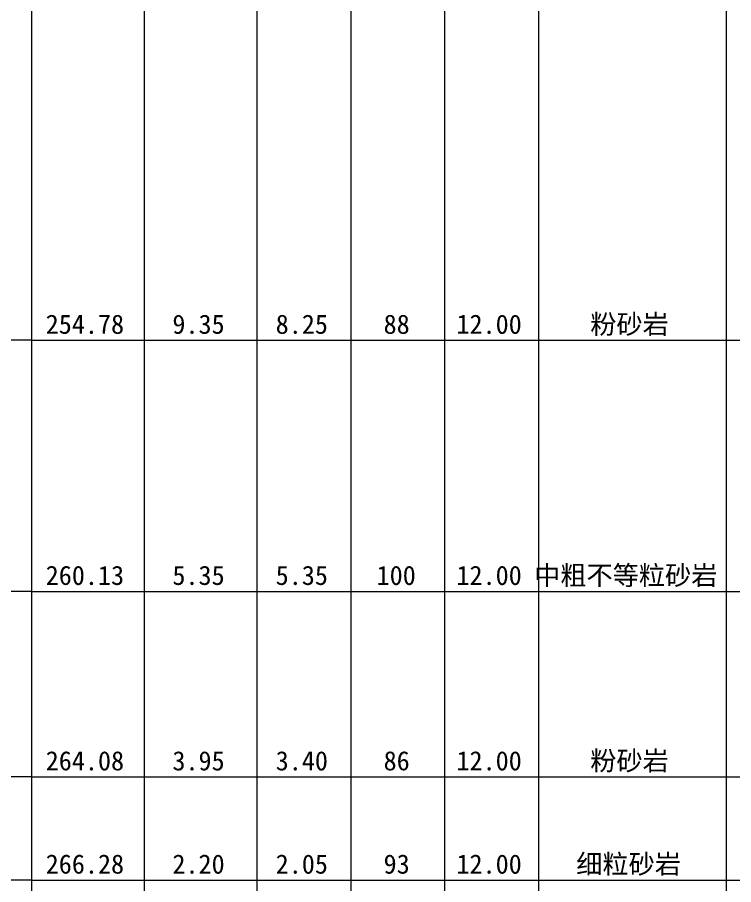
# Model space of a CAD drawing. Header units: inches. Extents: x -27 to 109, y -598 to 26.
# Drawn here: x 20.78 to 36.04, y -265.48 to -247.01 of the extents above; entities that cross this region are included whole.
import ezdxf

# ---------------------------------------------------------------- set-up
doc = ezdxf.new("R2010")
doc.units = ezdxf.units.IN
doc.header["$MEASUREMENT"] = 0
doc.layers.get('0').update_dxf_attribs({"lineweight": 0})
doc.styles.add('宋体', font='')
doc.styles.get('宋体').set_extended_font_data('宋体')

msp = doc.modelspace()

# ---------------------------------------------------------------- linework, layer by layer
at = {"linetype": 'Continuous', "lineweight": 15}
for p, q in [((21.082, 0.896), (21.082, -567.184)), ((23.482, 0.896), (23.482, -567.184)), ((25.882, 0.896), (25.882, -567.184)), ((27.882, 0.896), (27.882, -567.184)), ((29.882, 0.896), (29.882, -567.184)), ((31.882, 0.896), (31.882, -567.184)), ((35.882, 0.896), (35.882, -567.184)), ((21.082, -253.884), (20.082, -253.884)), ((21.082, -253.884), (23.482, -253.884)), ((23.482, -253.884), (25.882, -253.884)), ((25.882, -253.884), (27.882, -253.884)), ((27.882, -253.884), (29.882, -253.884)), ((29.882, -253.884), (31.882, -253.884)), ((31.882, -253.884), (35.882, -253.884)), ((35.882, -253.884), (65.882, -253.884)), ((21.082, -259.234), (20.082, -259.234)), ((21.082, -259.234), (23.482, -259.234)), ((23.482, -259.234), (25.882, -259.234)), ((25.882, -259.234), (27.882, -259.234)), ((27.882, -259.234), (29.882, -259.234)), ((29.882, -259.234), (31.882, -259.234)), ((31.882, -259.234), (35.882, -259.234)), ((35.882, -259.234), (65.882, -259.234)), ((21.082, -263.184), (20.082, -263.184)), ((21.082, -263.184), (23.482, -263.184)), ((23.482, -263.184), (25.882, -263.184)), ((25.882, -263.184), (27.882, -263.184)), ((27.882, -263.184), (29.882, -263.184)), ((29.882, -263.184), (31.882, -263.184)), ((31.882, -263.184), (35.882, -263.184)), ((35.882, -263.184), (65.882, -263.184)), ((21.082, -265.384), (20.082, -265.384)), ((21.082, -265.384), (23.482, -265.384)), ((23.482, -265.384), (25.882, -265.384)), ((25.882, -265.384), (27.882, -265.384)), ((27.882, -265.384), (29.882, -265.384)), ((29.882, -265.384), (31.882, -265.384)), ((31.882, -265.384), (35.882, -265.384)), ((35.882, -265.384), (65.882, -265.384))]:
    msp.add_line(p, q, dxfattribs=at)

# ---------------------------------------------------------------- texts
at = {"style": '宋体'}
for s, p in [('粉砂岩', (32.984, -253.747)), ('254.78', (21.384, -253.747)), ('9.35', (24.083, -253.747)), ('8.25', (26.283, -253.747)), ('88', (28.582, -253.747)), ('12.00', (30.134, -253.747)), ('中粗不等粒砂岩', (31.787, -259.097)), ('260.13', (21.384, -259.097)), ('5.35', (24.083, -259.097)), ('5.35', (26.283, -259.097)), ('100', (28.433, -259.097)), ('12.00', (30.134, -259.097)), ('264.08', (21.384, -263.047)), ('3.95', (24.083, -263.047)), ('3.40', (26.283, -263.047)), ('86', (28.582, -263.047)), ('12.00', (30.134, -263.047)), ('粉砂岩', (32.984, -263.047)), ('266.28', (21.384, -265.247)), ('2.20', (24.083, -265.247)), ('2.05', (26.283, -265.247)), ('93', (28.582, -265.247)), ('12.00', (30.134, -265.247)), ('细粒砂岩', (32.685, -265.247))]:
    msp.add_text(s, height=0.4092, dxfattribs=at).set_placement(p)

doc.saveas('drawing.dxf')
